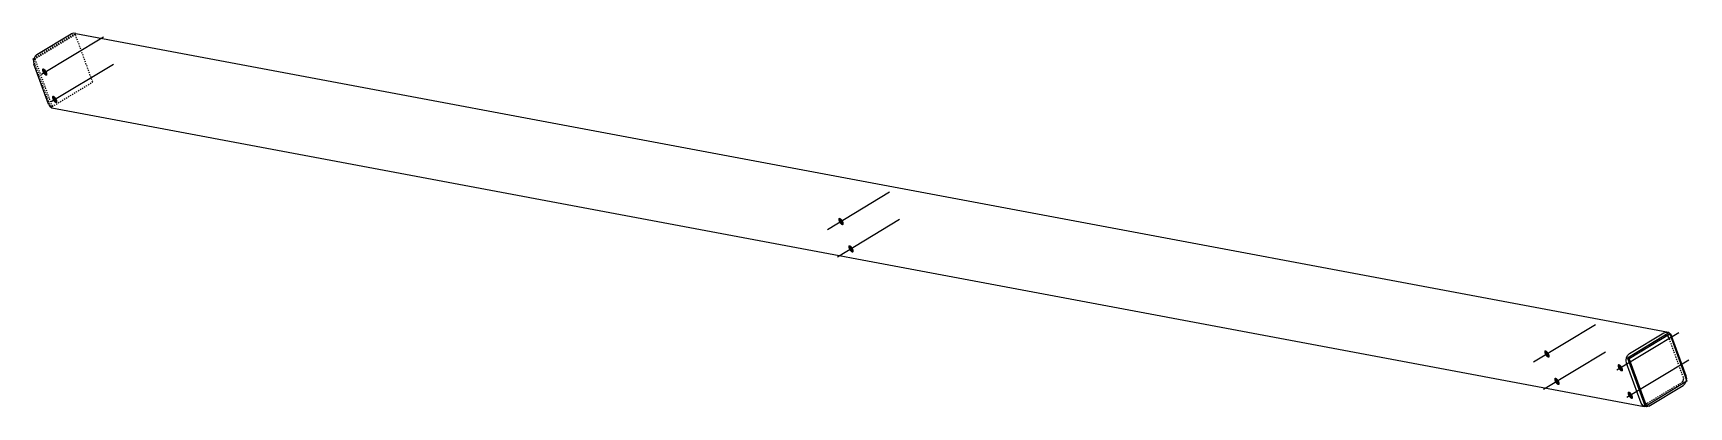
# Model space of a CAD drawing. Header units: millimetres. Extents: x 14 to 23844, y -8 to 641.
# Drawn here: x 14 to 2787, y 14 to 641 of the extents above; entities that cross this region are included whole.
import ezdxf

# ---------------------------------------------------------------- set-up
doc = ezdxf.new("R2010")
doc.units = ezdxf.units.MM
doc.linetypes.add('DXK_LINE_DOT2', pattern=[3.9198, 1.9599, -1.9599])
doc.layers.add('STÅL', color=7, linetype='Continuous')

msp = doc.modelspace()

# ---------------------------------------------------------------- hatches: boundary and pattern name
at = {"layer": 'STÅL', "linetype": 'Continuous'}
for points in [[(36.7, 577.5), (37.4, 576.3), (37.9, 575), (38.3, 573.7), (38.4, 572.5), (38.4, 571.5), (38.2, 570.7), (37.8, 570.1), (37.2, 569.7), (36.5, 569.6), (35.6, 569.8), (34.7, 570.3), (33.7, 570.9), (32.8, 571.9), (31.9, 572.9), (31.1, 574.1), (30.4, 575.4), (29.8, 576.7), (29.5, 578), (29.3, 579.2), (29.3, 580.2), (29.6, 581), (30, 581.6), (30.6, 582), (31.3, 582.1), (32.1, 581.9), (33.1, 581.4), (34, 580.7), (35, 579.8), (35.9, 578.8)], [(53.4, 531.6), (54.1, 530.3), (54.6, 529), (55, 527.8), (55.2, 526.6), (55.1, 525.6), (54.9, 524.8), (54.5, 524.1), (53.9, 523.8), (53.2, 523.7), (52.3, 523.9), (51.4, 524.3), (50.4, 525), (49.5, 525.9), (48.6, 527), (47.8, 528.2), (47.1, 529.5), (46.5, 530.8), (46.2, 532.1), (46, 533.2), (46, 534.3), (46.3, 535.1), (46.7, 535.7), (47.3, 536.1), (48, 536.1), (48.9, 536), (49.8, 535.5), (50.7, 534.8), (51.7, 533.9), (52.6, 532.8)], [(1370.3, 326.9), (1371, 325.7), (1371.6, 324.4), (1371.9, 323.1), (1372.1, 321.9), (1372.1, 320.9), (1371.8, 320.1), (1371.4, 319.5), (1370.8, 319.1), (1370.1, 319), (1369.2, 319.2), (1368.3, 319.6), (1367.4, 320.3), (1366.4, 321.2), (1365.5, 322.3), (1364.7, 323.5), (1364, 324.8), (1363.5, 326.1), (1363.1, 327.4), (1362.9, 328.6), (1363, 329.6), (1363.2, 330.4), (1363.6, 331), (1364.2, 331.4), (1364.9, 331.5), (1365.8, 331.3), (1366.7, 330.8), (1367.7, 330.1), (1368.6, 329.2), (1369.5, 328.1)], [(1387, 281), (1387.7, 279.7), (1388.3, 278.4), (1388.6, 277.2), (1388.8, 276), (1388.8, 275), (1388.5, 274.2), (1388.1, 273.5), (1387.5, 273.2), (1386.8, 273.1), (1386, 273.3), (1385, 273.7), (1384.1, 274.4), (1383.1, 275.3), (1382.2, 276.4), (1381.4, 277.6), (1380.7, 278.9), (1380.2, 280.2), (1379.8, 281.5), (1379.7, 282.6), (1379.7, 283.7), (1379.9, 284.5), (1380.3, 285.1), (1380.9, 285.5), (1381.7, 285.5), (1382.5, 285.4), (1383.4, 284.9), (1384.4, 284.2), (1385.3, 283.3), (1386.2, 282.2)], [(2552.6, 104.8), (2553.3, 103.5), (2553.8, 102.2), (2554.2, 100.9), (2554.4, 99.8), (2554.3, 98.7), (2554.1, 97.9), (2553.7, 97.3), (2553.1, 96.9), (2552.4, 96.9), (2551.5, 97), (2550.6, 97.5), (2549.7, 98.2), (2548.7, 99.1), (2547.8, 100.2), (2547, 101.4), (2546.3, 102.7), (2545.8, 104), (2545.4, 105.2), (2545.2, 106.4), (2545.3, 107.4), (2545.5, 108.2), (2545.9, 108.9), (2546.5, 109.2), (2547.2, 109.3), (2548.1, 109.1), (2549, 108.7), (2549.9, 108), (2550.9, 107.1), (2551.8, 106)], [(2675.4, 81.7), (2676.1, 80.4), (2676.6, 79.1), (2677, 77.9), (2677.2, 76.7), (2677.1, 75.7), (2676.9, 74.8), (2676.5, 74.2), (2675.9, 73.9), (2675.2, 73.8), (2674.3, 74), (2673.4, 74.4), (2672.4, 75.1), (2671.5, 76), (2670.6, 77.1), (2669.8, 78.3), (2669.1, 79.6), (2668.6, 80.9), (2668.2, 82.1), (2668, 83.3), (2668.1, 84.3), (2668.3, 85.2), (2668.7, 85.8), (2669.3, 86.1), (2670, 86.2), (2670.9, 86), (2671.8, 85.6), (2672.7, 84.9), (2673.7, 84), (2674.6, 82.9)], [(2569.3, 58.9), (2570, 57.6), (2570.6, 56.3), (2570.9, 55), (2571.1, 53.8), (2571.1, 52.8), (2570.8, 52), (2570.4, 51.4), (2569.8, 51), (2569.1, 50.9), (2568.2, 51.1), (2567.3, 51.6), (2566.4, 52.3), (2565.4, 53.2), (2564.5, 54.2), (2563.7, 55.5), (2563, 56.7), (2562.5, 58), (2562.1, 59.3), (2561.9, 60.5), (2562, 61.5), (2562.2, 62.3), (2562.6, 62.9), (2563.2, 63.3), (2563.9, 63.4), (2564.8, 63.2), (2565.7, 62.7), (2566.7, 62.1), (2567.6, 61.2), (2568.5, 60.1)], [(2692.1, 35.8), (2692.8, 34.5), (2693.4, 33.2), (2693.7, 31.9), (2693.9, 30.8), (2693.9, 29.7), (2693.6, 28.9), (2693.2, 28.3), (2692.6, 27.9), (2691.9, 27.9), (2691, 28), (2690.1, 28.5), (2689.2, 29.2), (2688.2, 30.1), (2687.3, 31.2), (2686.5, 32.4), (2685.8, 33.7), (2685.3, 35), (2684.9, 36.2), (2684.7, 37.4), (2684.8, 38.4), (2685, 39.3), (2685.4, 39.9), (2686, 40.2), (2686.7, 40.3), (2687.6, 40.1), (2688.5, 39.7), (2689.5, 39), (2690.4, 38.1), (2691.3, 37)]]:
    msp.add_hatch(color=96, dxfattribs=at).paths.add_polyline_path(points)

# ---------------------------------------------------------------- linework, layer by layer
at = {"layer": 'STÅL', "color": 7, "linetype": 'DXK_LINE_DOT2'}
for p, q in [((16.2, 599.2), (82.4, 639.2)), ((85.2, 638.7), (17.3, 597.6)), ((82.4, 639.2), (85.2, 638.7)), ((114.2, 559.2), (85.2, 638.7)), ((43.3, 518.7), (15.3, 595.7)), ((15.6, 597.9), (17.3, 597.6)), ((17.3, 597.6), (46.2, 518.1)), ((46.2, 518.1), (114.2, 559.2)), ((43.3, 518.7), (46.2, 518.1)), ((2690.2, 98.7), (2747.6, 133.4)), ((2747.6, 133.4), (2749.4, 134.1)), ((2749.4, 134.1), (2750.4, 133.9)), ((2750.4, 133.9), (2751.3, 133.8)), ((2752.9, 132.7), (2751.3, 133.8)), ((2754, 130.9), (2752.9, 132.7)), ((2778.4, 63.8), (2754, 130.9)), ((2687.5, 95.2), (2687.2, 92.9)), ((2687.2, 92.9), (2687.6, 90.7)), ((2687.5, 95.2), (2687.6, 95.3)), ((2687.6, 95.3), (2688.6, 97.2)), ((2712, 23.5), (2687.6, 90.7)), ((2688.6, 97.2), (2690.2, 98.7)), ((2718.4, 21), (2775.8, 55.7)), ((2775.8, 55.7), (2777.4, 57.2)), ((2777.4, 57.2), (2778.5, 59.2)), ((2778.8, 61.5), (2778.4, 63.8)), ((2778.5, 59.2), (2778.8, 61.5)), ((2783, 57.4), (2782.5, 56.4)), ((2783, 57.4), (2783.4, 59.9)), ((2712, 23.5), (2713.1, 21.7)), ((2713.1, 21.7), (2714.7, 20.6)), ((2714.7, 20.6), (2714.8, 20.6)), ((2714.8, 20.6), (2716.6, 20.3)), ((2716.6, 20.3), (2718.4, 21))]:
    msp.add_line(p, q, dxfattribs=at)
at = {"layer": 'STÅL', "color": 2, "linetype": 'Continuous'}
for p, q in [((20.9, 605.2), (78.3, 639.9)), ((82.1, 641.2), (78.3, 639.9)), ((85.9, 640.7), (82.1, 641.2)), ((85.9, 640.7), (2753.2, 139.5)), ((14.4, 598.1), (16.2, 599.2)), ((14.4, 598.1), (15.6, 597.9)), ((15.3, 595.7), (14.4, 598.1)), ((15.7, 598.2), (14.9, 593.6)), ((14.9, 593.6), (15.7, 589.1)), ((17.8, 602.3), (15.7, 598.2)), ((40.2, 522), (15.7, 589.1)), ((20.9, 605.2), (17.8, 602.3)), ((40.2, 522), (42.3, 518.4)), ((42.3, 518.4), (45.5, 516.1)), ((45.5, 516.1), (2712.8, 14.9)), ((2688.2, 104), (2745.6, 138.7)), ((2745.6, 138.7), (2749.4, 140)), ((2749.4, 140), (2753.2, 139.5)), ((2753.2, 139.5), (2756.4, 137.2)), ((2752.5, 137.5), (2684.6, 96.4)), ((2687.4, 95.8), (2755.4, 137)), ((2752.5, 137.5), (2755.4, 137)), ((2755.4, 137), (2784.3, 57.5)), ((2756.4, 137.2), (2758.6, 133.6)), ((2783, 66.5), (2758.6, 133.6)), ((2682.2, 92.4), (2683, 97)), ((2683, 87.9), (2682.2, 92.4)), ((2683, 97), (2685.1, 101.1)), ((2707.4, 20.8), (2683, 87.9)), ((2684.6, 96.4), (2713.5, 16.9)), ((2684.6, 96.4), (2687.4, 95.8)), ((2685.1, 101.1), (2688.2, 104)), ((2716.3, 16.4), (2687.4, 95.8)), ((2784.3, 57.5), (2716.3, 16.4)), ((2782.5, 56.4), (2780.9, 53.3)), ((2783.8, 62), (2783, 66.5)), ((2783.4, 59.9), (2783.8, 62)), ((2720.4, 15.7), (2777.8, 50.4)), ((2780.9, 53.3), (2777.8, 50.4)), ((2709.6, 17.2), (2707.4, 20.8)), ((2712.8, 14.9), (2709.6, 17.2)), ((2716.6, 14.4), (2712.8, 14.9)), ((2713.5, 16.9), (2716.3, 16.4)), ((2720.4, 15.7), (2716.6, 14.4))]:
    msp.add_line(p, q, dxfattribs=at)
at = {"layer": 'STÅL', "color": 96, "linetype": 'Continuous'}
for p, q in [((28.2, 572.4), (132.1, 635.2)), ((44.9, 526.5), (148.8, 589.3)), ((1448.7, 374.4), (1344.9, 311.5)), ((1465.4, 328.4), (1361.6, 265.6)), ((2631, 152.2), (2527.1, 89.4)), ((2666.9, 76.6), (2770.8, 139.4)), ((2647.7, 106.3), (2543.9, 43.5)), ((2683.6, 30.7), (2787.5, 93.5))]:
    msp.add_line(p, q, dxfattribs=at)

doc.saveas('drawing.dxf')
